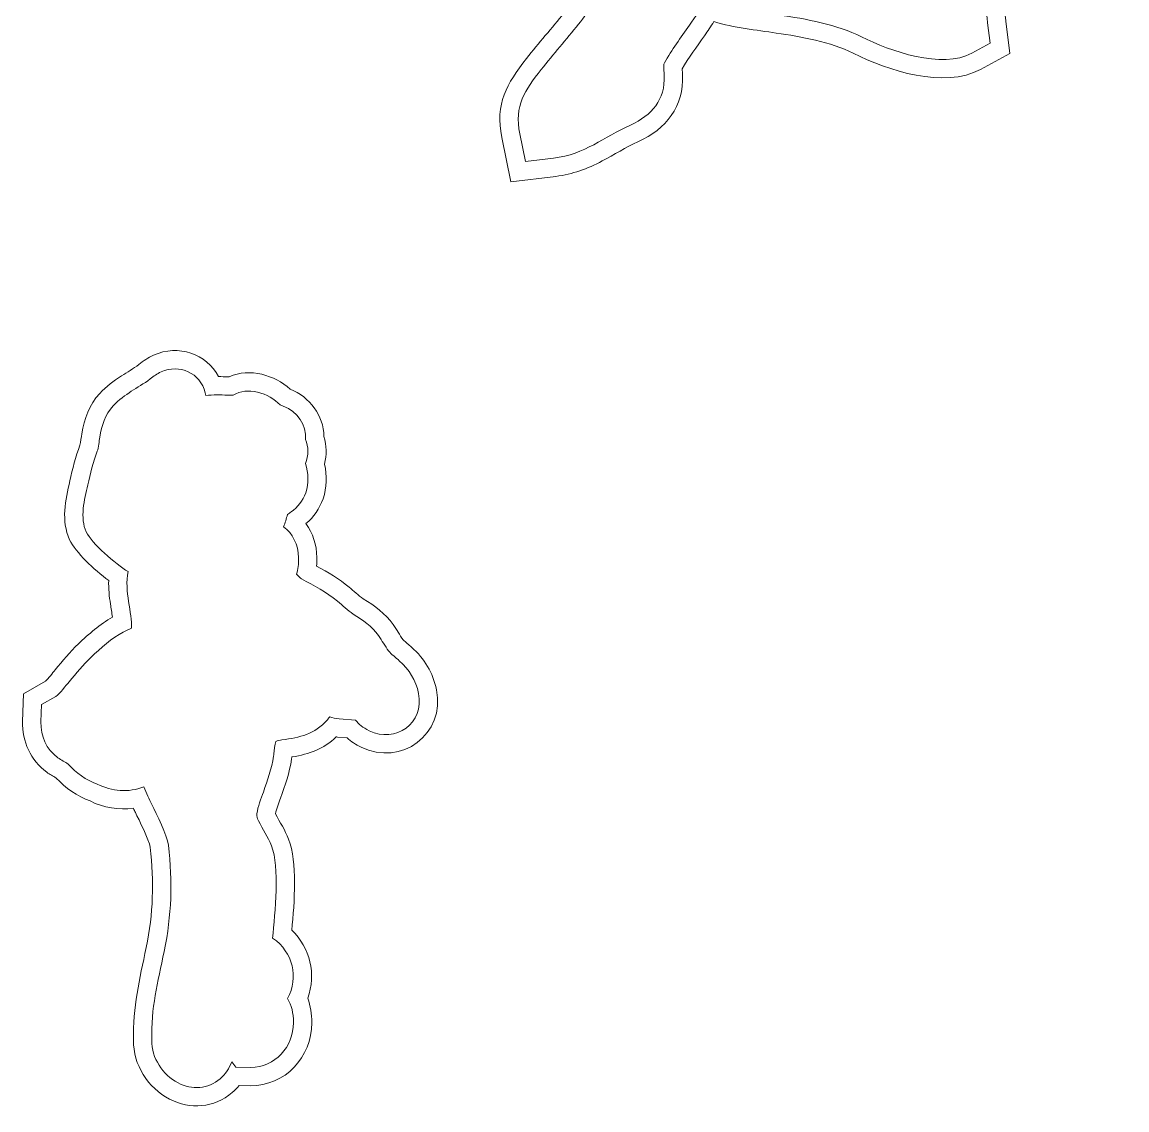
# Model space of a CAD drawing. Header units: millimetres. Extents: x -1956 to 3160, y -604 to 586.
# Drawn here: x -1956.3 to -1775.6, y 8.1 to 186 of the extents above; entities that cross this region are included whole.
import ezdxf

# ---------------------------------------------------------------- set-up
doc = ezdxf.new("R2010")
doc.units = ezdxf.units.MM
doc.header["$MEASUREMENT"] = 0
doc.layers.add('Katman 1', color=7, linetype='Continuous')

msp = doc.modelspace()

# ---------------------------------------------------------------- linework, layer by layer
at = {"layer": 'Katman 1', "color": 22, "lineweight": 20}
for points, knots in [([(-1813.4232, 223.802), (-1813.0292, 222.8691), (-1812.6516, 221.9294), (-1812.2829, 220.9864), (-1812.0045, 220.2741), (-1811.7262, 219.5745), (-1811.5023, 218.8418), (-1811.5023, 218.8418), (-1810.1393, 214.3803), (-1810.1393, 214.3803), (-1810.1393, 214.3803), (-1813.3508, 210.9968), (-1813.3508, 210.9968), (-1813.4945, 210.8454), (-1813.6362, 210.6919), (-1813.7779, 210.5386), (-1813.7779, 210.5386), (-1817.6846, 206.3116), (-1817.6846, 206.3116), (-1817.6846, 206.3116), (-1819.8699, 207.2943), (-1819.8699, 207.2943), (-1820.0357, 207.0624), (-1820.2041, 206.8325), (-1820.3748, 206.6043), (-1820.6377, 206.2529), (-1820.9008, 205.9062), (-1821.1684, 205.5663), (-1821.0072, 205.4532), (-1820.8479, 205.3366), (-1820.6906, 205.2165), (-1819.4217, 204.2478), (-1818.1349, 203.3024), (-1816.8348, 202.3759), (-1816.0756, 201.8348), (-1815.3074, 201.2541), (-1814.5185, 200.7318), (-1814.4365, 200.7585), (-1814.3542, 200.7847), (-1814.2718, 200.8103), (-1814.2718, 200.8103), (-1810.1048, 202.1036), (-1810.1048, 202.1036), (-1810.1048, 202.1036), (-1806.7612, 199.3007), (-1806.7612, 199.3007), (-1806.0109, 198.6717), (-1805.4477, 197.9469), (-1804.7678, 197.3039), (-1804.7678, 197.3039), (-1804.0554, 196.8375), (-1804.0554, 196.8375), (-1804.0554, 196.8375), (-1803.2876, 195.89), (-1803.2876, 195.89), (-1802.8489, 195.4702), (-1801.2598, 194.8497), (-1800.702, 194.6166), (-1800.702, 194.6166), (-1799.8431, 194.2576), (-1799.8431, 194.2576), (-1799.8431, 194.2576), (-1799.0895, 193.711), (-1799.0895, 193.711), (-1796.4302, 191.7821), (-1795.639, 189.3215), (-1795.372, 186.2096), (-1795.372, 186.2096), (-1794.7237, 180.9136), (-1794.7237, 180.9136), (-1794.7237, 180.9136), (-1799.4957, 178.3122), (-1799.4957, 178.3122), (-1805.4429, 175.0701), (-1814.6659, 178.1187), (-1820.3111, 180.9538), (-1824.0634, 182.8382), (-1828.7971, 183.6282), (-1832.9236, 184.2483), (-1836.1731, 184.7366), (-1839.848, 185.0966), (-1843.1088, 186.1269), (-1843.6142, 185.3454), (-1844.1329, 184.5725), (-1844.6644, 183.8083), (-1845.9064, 182.0227), (-1847.2362, 180.256), (-1848.3282, 178.3687), (-1848.305, 178.0558), (-1848.248, 177.7146), (-1848.2374, 177.4166), (-1848.0516, 172.201), (-1850.9254, 168.559), (-1855.5397, 166.4705), (-1857.5573, 165.5573), (-1859.421, 164.3634), (-1861.3772, 163.3335), (-1863.837, 162.0385), (-1866.2191, 161.1533), (-1868.9956, 160.8071), (-1868.9956, 160.8071), (-1876.3527, 159.8899), (-1876.3527, 159.8899), (-1876.3527, 159.8899), (-1877.826, 167.1559), (-1877.826, 167.1559), (-1878.9555, 172.7266), (-1877.0157, 175.8879), (-1873.7661, 180.1002), (-1871.7961, 182.6539), (-1869.6155, 185.0275), (-1867.6116, 187.5509), (-1866.0509, 189.5161), (-1864.9504, 191.6037), (-1863.9276, 193.8848), (-1862.6713, 196.6868), (-1862.3882, 199.7497), (-1861.7498, 202.7224), (-1860.3399, 209.2875), (-1857.4823, 215.1417), (-1854.0798, 220.8818), (-1853.8245, 221.3125), (-1853.5759, 221.7473), (-1853.3342, 222.1858), (-1853.3342, 222.1858), (-1859.9542, 229.6387), (-1859.9542, 229.6387), (-1859.9542, 229.6387), (-1854.7148, 231.466), (-1854.7148, 231.466), (-1856.6739, 235.0243), (-1857.4692, 238.7809), (-1857.9086, 242.9664), (-1858.0486, 244.2997), (-1858.236, 247.8272), (-1858.8553, 248.9425), (-1859.3189, 249.7774), (-1860.1985, 250.7176), (-1860.9223, 251.4688), (-1863.2885, 252.9249), (-1865.1036, 255.3514), (-1866.348, 257.787), (-1866.348, 257.787), (-1875.1556, 275.0261), (-1875.1556, 275.0261), (-1875.1556, 275.0261), (-1859.9489, 270.0758), (-1859.9489, 270.0758), (-1859.9489, 270.0758), (-1859.7026, 271.4386), (-1859.7026, 271.4386), (-1859.7026, 271.4386), (-1855.3792, 270.3319), (-1855.3792, 270.3319), (-1855.3792, 270.3319), (-1854.7777, 272.2199), (-1854.7777, 272.2199), (-1855.2869, 274.8307), (-1854.626, 277.5452), (-1853.2388, 279.8137), (-1853.2388, 279.8137), (-1853.1982, 279.8801), (-1853.1982, 279.8801), (-1853.1982, 279.8801), (-1853.1563, 279.9457), (-1853.1563, 279.9457), (-1851.5146, 282.5174), (-1850.2424, 284.4293), (-1847.5671, 285.8022), (-1845.7478, 287.9802), (-1843.2492, 289.1073), (-1840.3075, 288.8589), (-1838.9098, 288.7408), (-1837.6299, 288.2869), (-1836.3741, 287.7295), (-1836.3741, 287.7295), (-1831.0387, 288.5831), (-1831.0387, 288.5831), (-1831.0387, 288.5831), (-1828.448, 283.2275), (-1828.448, 283.2275), (-1828.3369, 282.9979), (-1828.228, 282.7673), (-1828.1216, 282.5355), (-1826.4913, 282.8355), (-1824.7996, 282.75), (-1823.0511, 282.5894), (-1819.5996, 282.2724), (-1816.9191, 281.3298), (-1814.9334, 278.6621), (-1813.8761, 278.2155), (-1812.896, 277.6237), (-1812.018, 276.8589), (-1809.2471, 274.4453), (-1808.242, 271.0564), (-1808.7441, 267.6049), (-1808.7441, 267.6049), (-1807.8115, 266.5984), (-1807.8115, 266.5984), (-1807.8115, 266.5984), (-1807.952, 263.2686), (-1807.952, 263.2686), (-1807.9729, 262.7724), (-1807.9938, 262.2762), (-1808.0148, 261.78), (-1808.0148, 261.78), (-1808.0641, 260.6099), (-1808.0641, 260.6099), (-1799.1115, 260.6377), (-1788.8906, 259.8365), (-1781.6154, 256.033), (-1776.8745, 253.5544), (-1775.5524, 247.4806), (-1778.9787, 243.3293), (-1779.9878, 242.1068), (-1781.2553, 241.2484), (-1782.6903, 240.6005), (-1783.7766, 240.11), (-1784.9978, 239.681), (-1786.1645, 239.4375), (-1789.3216, 238.7785), (-1792.425, 237.3224), (-1795.3483, 235.989), (-1799.388, 234.1465), (-1803.3776, 232.3546), (-1807.7269, 231.3573), (-1808.0595, 231.281), (-1808.3933, 231.2119), (-1808.7284, 231.15), (-1809.1039, 227.9957), (-1810.7371, 225.3069), (-1813.4232, 223.802)], [0, 0, 0, 0, 0.01298701, 0.01298701, 0.01298701, 0.02597403, 0.02597403, 0.02597403, 0.03896104, 0.03896104, 0.03896104, 0.05194805, 0.05194805, 0.05194805, 0.06493506, 0.06493506, 0.06493506, 0.07792208, 0.07792208, 0.07792208, 0.09090909, 0.09090909, 0.09090909, 0.1038961, 0.1038961, 0.1038961, 0.11688312, 0.11688312, 0.11688312, 0.12987013, 0.12987013, 0.12987013, 0.14285714, 0.14285714, 0.14285714, 0.15584416, 0.15584416, 0.15584416, 0.16883117, 0.16883117, 0.16883117, 0.18181818, 0.18181818, 0.18181818, 0.19480519, 0.19480519, 0.19480519, 0.20779221, 0.20779221, 0.20779221, 0.22077922, 0.22077922, 0.22077922, 0.23376623, 0.23376623, 0.23376623, 0.24675325, 0.24675325, 0.24675325, 0.25974026, 0.25974026, 0.25974026, 0.27272727, 0.27272727, 0.27272727, 0.28571429, 0.28571429, 0.28571429, 0.2987013, 0.2987013, 0.2987013, 0.31168831, 0.31168831, 0.31168831, 0.32467532, 0.32467532, 0.32467532, 0.33766234, 0.33766234, 0.33766234, 0.35064935, 0.35064935, 0.35064935, 0.36363636, 0.36363636, 0.36363636, 0.37662338, 0.37662338, 0.37662338, 0.38961039, 0.38961039, 0.38961039, 0.4025974, 0.4025974, 0.4025974, 0.41558442, 0.41558442, 0.41558442, 0.42857143, 0.42857143, 0.42857143, 0.44155844, 0.44155844, 0.44155844, 0.45454545, 0.45454545, 0.45454545, 0.46753247, 0.46753247, 0.46753247, 0.48051948, 0.48051948, 0.48051948, 0.49350649, 0.49350649, 0.49350649, 0.50649351, 0.50649351, 0.50649351, 0.51948052, 0.51948052, 0.51948052, 0.53246753, 0.53246753, 0.53246753, 0.54545455, 0.54545455, 0.54545455, 0.55844156, 0.55844156, 0.55844156, 0.57142857, 0.57142857, 0.57142857, 0.58441558, 0.58441558, 0.58441558, 0.5974026, 0.5974026, 0.5974026, 0.61038961, 0.61038961, 0.61038961, 0.62337662, 0.62337662, 0.62337662, 0.63636364, 0.63636364, 0.63636364, 0.64935065, 0.64935065, 0.64935065, 0.66233766, 0.66233766, 0.66233766, 0.67532468, 0.67532468, 0.67532468, 0.68831169, 0.68831169, 0.68831169, 0.7012987, 0.7012987, 0.7012987, 0.71428571, 0.71428571, 0.71428571, 0.72727273, 0.72727273, 0.72727273, 0.74025974, 0.74025974, 0.74025974, 0.75324675, 0.75324675, 0.75324675, 0.76623377, 0.76623377, 0.76623377, 0.77922078, 0.77922078, 0.77922078, 0.79220779, 0.79220779, 0.79220779, 0.80519481, 0.80519481, 0.80519481, 0.81818182, 0.81818182, 0.81818182, 0.83116883, 0.83116883, 0.83116883, 0.84415584, 0.84415584, 0.84415584, 0.85714286, 0.85714286, 0.85714286, 0.87012987, 0.87012987, 0.87012987, 0.88311688, 0.88311688, 0.88311688, 0.8961039, 0.8961039, 0.8961039, 0.90909091, 0.90909091, 0.90909091, 0.92207792, 0.92207792, 0.92207792, 0.93506494, 0.93506494, 0.93506494, 0.94805195, 0.94805195, 0.94805195, 0.96103896, 0.96103896, 0.96103896, 0.97402597, 0.97402597, 0.97402597, 0.98701299, 0.98701299, 0.98701299, 1, 1, 1, 1]), ([(-1813.9233, 257.4861), (-1803.5181, 257.8635), (-1791.0187, 257.5639), (-1783.0053, 253.3744), (-1779.9424, 251.7731), (-1779.0791, 247.9206), (-1781.2924, 245.239), (-1782.0052, 244.3754), (-1782.9165, 243.7899), (-1783.9248, 243.3347), (-1784.7752, 242.9507), (-1785.8643, 242.5648), (-1786.7775, 242.3742), (-1790.1709, 241.6659), (-1793.4551, 240.1499), (-1796.5933, 238.7185), (-1800.443, 236.9626), (-1804.2528, 235.2317), (-1808.3974, 234.2814), (-1809.5019, 234.0281), (-1810.6058, 233.8681), (-1811.7206, 233.7913), (-1811.1676, 229.2818), (-1813.5624, 226.0885), (-1817.5134, 225.5868), (-1816.5862, 223.6603), (-1815.7794, 221.6908), (-1815.077, 219.8941), (-1814.8193, 219.2349), (-1814.5812, 218.6521), (-1814.3714, 217.9652), (-1814.3714, 217.9652), (-1813.5195, 215.1768), (-1813.5195, 215.1768), (-1813.5195, 215.1768), (-1815.5267, 213.0621), (-1815.5267, 213.0621), (-1815.6796, 212.901), (-1815.8304, 212.7379), (-1815.9811, 212.5748), (-1815.9811, 212.5748), (-1818.4228, 209.9329), (-1818.4228, 209.9329), (-1818.4228, 209.9329), (-1820.9672, 211.077), (-1820.9672, 211.077), (-1821.5223, 210.1542), (-1822.1317, 209.2639), (-1822.7769, 208.4015), (-1823.8447, 206.9744), (-1824.8421, 205.7041), (-1826.1658, 204.7247), (-1824.8793, 204.315), (-1823.6517, 203.7027), (-1822.511, 202.8319), (-1821.2178, 201.8447), (-1819.9006, 200.8769), (-1818.5759, 199.9328), (-1817.6739, 199.29), (-1816.2902, 198.2536), (-1815.1576, 197.5968), (-1815.1576, 197.5968), (-1814.1184, 197.7095), (-1814.1184, 197.7095), (-1814.1184, 197.7095), (-1814.1114, 197.7028), (-1814.1114, 197.7028), (-1813.8671, 197.7881), (-1813.6239, 197.8702), (-1813.3825, 197.9451), (-1813.3825, 197.9451), (-1810.7782, 198.7534), (-1810.7782, 198.7534), (-1810.7782, 198.7534), (-1808.6884, 197.0016), (-1808.6884, 197.0016), (-1807.9038, 196.3439), (-1807.3244, 195.5653), (-1806.6185, 194.9298), (-1806.6185, 194.9298), (-1806.091, 194.5844), (-1806.091, 194.5844), (-1806.091, 194.5844), (-1805.5989, 193.9772), (-1805.5989, 193.9772), (-1804.8322, 193.0311), (-1802.9668, 192.3116), (-1801.8589, 191.8486), (-1801.8589, 191.8486), (-1801.322, 191.6242), (-1801.322, 191.6242), (-1801.322, 191.6242), (-1800.8509, 191.2825), (-1800.8509, 191.2825), (-1798.905, 189.8711), (-1798.5373, 188.0662), (-1798.3566, 185.9007), (-1798.3566, 185.9007), (-1797.9491, 182.5721), (-1797.9491, 182.5721), (-1797.9491, 182.5721), (-1800.9316, 180.9462), (-1800.9316, 180.9462), (-1805.7952, 178.295), (-1814.2996, 181.2919), (-1818.9647, 183.6347), (-1823.0218, 185.6723), (-1828.0282, 186.5464), (-1832.4778, 187.215), (-1835.8883, 187.7275), (-1841.0169, 188.2038), (-1844.3356, 189.8239), (-1845.2125, 188.3708), (-1846.1383, 186.9432), (-1847.1273, 185.5213), (-1848.5411, 183.4885), (-1850.0214, 181.5249), (-1851.219, 179.3504), (-1851.4648, 178.9043), (-1851.2532, 177.8073), (-1851.2355, 177.3098), (-1851.094, 173.339), (-1853.248, 170.8007), (-1856.7767, 169.2036), (-1861.1902, 167.2059), (-1864.1612, 164.4332), (-1869.3668, 163.7841), (-1869.3668, 163.7841), (-1873.965, 163.2108), (-1873.965, 163.2108), (-1873.965, 163.2108), (-1874.8858, 167.7521), (-1874.8858, 167.7521), (-1875.8274, 172.396), (-1874.0301, 174.8466), (-1871.3908, 178.2678), (-1869.4133, 180.8313), (-1867.2586, 183.1715), (-1865.2623, 185.6852), (-1863.5197, 187.8796), (-1862.3358, 190.1023), (-1861.1902, 192.6574), (-1859.7537, 195.861), (-1859.5373, 198.7373), (-1858.8167, 202.0925), (-1857.475, 208.3401), (-1854.7416, 213.882), (-1851.4991, 219.3521), (-1850.8695, 220.4143), (-1850.2714, 221.5121), (-1849.7151, 222.629), (-1849.7358, 222.6522), (-1849.7565, 222.6755), (-1849.7771, 222.6987), (-1849.7771, 222.6987), (-1854.736, 228.2814), (-1854.736, 228.2814), (-1854.736, 228.2814), (-1849.997, 229.9342), (-1849.997, 229.9342), (-1850.3064, 230.251), (-1850.5981, 230.6001), (-1850.8693, 230.9801), (-1853.5686, 234.7635), (-1854.4502, 238.7572), (-1854.925, 243.2796), (-1855.131, 245.2418), (-1855.2742, 248.6732), (-1856.2326, 250.399), (-1856.8732, 251.5526), (-1858.0262, 252.789), (-1859.051, 253.8495), (-1861.0913, 254.9725), (-1862.6666, 257.175), (-1863.6765, 259.1519), (-1863.6765, 259.1519), (-1869.1812, 269.9263), (-1869.1812, 269.9263), (-1869.1812, 269.9263), (-1857.6763, 266.1811), (-1857.6763, 266.1811), (-1857.6535, 266.1737), (-1857.6309, 266.1663), (-1857.6082, 266.1587), (-1857.6082, 266.1587), (-1857.3237, 267.7329), (-1857.3237, 267.7329), (-1857.3237, 267.7329), (-1853.5686, 266.7717), (-1853.5686, 266.7717), (-1853.1851, 267.6413), (-1852.8132, 268.5032), (-1852.5428, 269.352), (-1852.5428, 269.352), (-1851.6609, 272.1204), (-1851.6609, 272.1204), (-1852.2731, 274.0412), (-1851.889, 276.2698), (-1850.6794, 278.2486), (-1850.6794, 278.2486), (-1850.6539, 278.2903), (-1850.6539, 278.2903), (-1850.6539, 278.2903), (-1850.6276, 278.3315), (-1850.6276, 278.3315), (-1849.2101, 280.5518), (-1848.1838, 282.2878), (-1845.6323, 283.4004), (-1844.4348, 285.0932), (-1842.7843, 286.0574), (-1840.56, 285.8695), (-1839.2687, 285.7605), (-1837.9835, 285.184), (-1836.7962, 284.6209), (-1836.6726, 284.6402), (-1836.5483, 284.6635), (-1836.4395, 284.6809), (-1836.4395, 284.6809), (-1832.7678, 285.2683), (-1832.7678, 285.2683), (-1832.7678, 285.2683), (-1831.1486, 281.9211), (-1831.1486, 281.9211), (-1830.6455, 280.881), (-1830.1868, 279.8118), (-1829.8263, 278.7121), (-1827.8756, 279.9643), (-1825.555, 279.8068), (-1823.3255, 279.602), (-1819.922, 279.2894), (-1818.2017, 278.3787), (-1816.8849, 276.1896), (-1815.8395, 275.8512), (-1814.8562, 275.3526), (-1813.9884, 274.5967), (-1811.633, 272.5451), (-1811.1687, 269.5854), (-1812.0025, 266.7077), (-1812.0025, 266.7077), (-1810.8615, 265.4762), (-1810.8615, 265.4762), (-1810.8615, 265.4762), (-1810.9493, 263.3951), (-1810.9493, 263.3951), (-1810.9703, 262.8989), (-1810.9912, 262.4027), (-1811.0121, 261.9065), (-1811.0121, 261.9065), (-1811.115, 259.4682), (-1811.115, 259.4682), (-1811.115, 259.4682), (-1813.1005, 258.0492), (-1813.1005, 258.0492), (-1813.366, 257.8595), (-1813.6423, 257.6726), (-1813.9233, 257.4861)], [0, 0, 0, 0, 0.01176471, 0.01176471, 0.01176471, 0.02352941, 0.02352941, 0.02352941, 0.03529412, 0.03529412, 0.03529412, 0.04705882, 0.04705882, 0.04705882, 0.05882353, 0.05882353, 0.05882353, 0.07058824, 0.07058824, 0.07058824, 0.08235294, 0.08235294, 0.08235294, 0.09411765, 0.09411765, 0.09411765, 0.10588235, 0.10588235, 0.10588235, 0.11764706, 0.11764706, 0.11764706, 0.12941176, 0.12941176, 0.12941176, 0.14117647, 0.14117647, 0.14117647, 0.15294118, 0.15294118, 0.15294118, 0.16470588, 0.16470588, 0.16470588, 0.17647059, 0.17647059, 0.17647059, 0.18823529, 0.18823529, 0.18823529, 0.2, 0.2, 0.2, 0.21176471, 0.21176471, 0.21176471, 0.22352941, 0.22352941, 0.22352941, 0.23529412, 0.23529412, 0.23529412, 0.24705882, 0.24705882, 0.24705882, 0.25882353, 0.25882353, 0.25882353, 0.27058824, 0.27058824, 0.27058824, 0.28235294, 0.28235294, 0.28235294, 0.29411765, 0.29411765, 0.29411765, 0.30588235, 0.30588235, 0.30588235, 0.31764706, 0.31764706, 0.31764706, 0.32941176, 0.32941176, 0.32941176, 0.34117647, 0.34117647, 0.34117647, 0.35294118, 0.35294118, 0.35294118, 0.36470588, 0.36470588, 0.36470588, 0.37647059, 0.37647059, 0.37647059, 0.38823529, 0.38823529, 0.38823529, 0.4, 0.4, 0.4, 0.41176471, 0.41176471, 0.41176471, 0.42352941, 0.42352941, 0.42352941, 0.43529412, 0.43529412, 0.43529412, 0.44705882, 0.44705882, 0.44705882, 0.45882353, 0.45882353, 0.45882353, 0.47058824, 0.47058824, 0.47058824, 0.48235294, 0.48235294, 0.48235294, 0.49411765, 0.49411765, 0.49411765, 0.50588235, 0.50588235, 0.50588235, 0.51764706, 0.51764706, 0.51764706, 0.52941176, 0.52941176, 0.52941176, 0.54117647, 0.54117647, 0.54117647, 0.55294118, 0.55294118, 0.55294118, 0.56470588, 0.56470588, 0.56470588, 0.57647059, 0.57647059, 0.57647059, 0.58823529, 0.58823529, 0.58823529, 0.6, 0.6, 0.6, 0.61176471, 0.61176471, 0.61176471, 0.62352941, 0.62352941, 0.62352941, 0.63529412, 0.63529412, 0.63529412, 0.64705882, 0.64705882, 0.64705882, 0.65882353, 0.65882353, 0.65882353, 0.67058824, 0.67058824, 0.67058824, 0.68235294, 0.68235294, 0.68235294, 0.69411765, 0.69411765, 0.69411765, 0.70588235, 0.70588235, 0.70588235, 0.71764706, 0.71764706, 0.71764706, 0.72941176, 0.72941176, 0.72941176, 0.74117647, 0.74117647, 0.74117647, 0.75294118, 0.75294118, 0.75294118, 0.76470588, 0.76470588, 0.76470588, 0.77647059, 0.77647059, 0.77647059, 0.78823529, 0.78823529, 0.78823529, 0.8, 0.8, 0.8, 0.81176471, 0.81176471, 0.81176471, 0.82352941, 0.82352941, 0.82352941, 0.83529412, 0.83529412, 0.83529412, 0.84705882, 0.84705882, 0.84705882, 0.85882353, 0.85882353, 0.85882353, 0.87058824, 0.87058824, 0.87058824, 0.88235294, 0.88235294, 0.88235294, 0.89411765, 0.89411765, 0.89411765, 0.90588235, 0.90588235, 0.90588235, 0.91764706, 0.91764706, 0.91764706, 0.92941176, 0.92941176, 0.92941176, 0.94117647, 0.94117647, 0.94117647, 0.95294118, 0.95294118, 0.95294118, 0.96470588, 0.96470588, 0.96470588, 0.97647059, 0.97647059, 0.97647059, 0.98823529, 0.98823529, 0.98823529, 1, 1, 1, 1]), ([(-1945.1708, 58.6311), (-1947.2861, 59.3689), (-1949.2011, 60.7815), (-1950.7481, 62.3865), (-1951.2165, 62.6993), (-1951.7793, 62.952), (-1952.2674, 63.3203), (-1954.9273, 65.3277), (-1956.3024, 68.3334), (-1956.2163, 71.6506), (-1956.2163, 71.6506), (-1956.099, 76.1691), (-1956.099, 76.1691), (-1956.099, 76.1691), (-1952.49, 78.2176), (-1952.49, 78.2176), (-1951.9741, 78.6799), (-1951.3147, 79.5605), (-1950.8917, 80.0646), (-1949.6661, 81.5251), (-1948.4795, 83.0073), (-1947.0946, 84.3248), (-1945.4211, 85.9166), (-1943.5379, 87.5633), (-1941.5128, 88.7155), (-1941.614, 89.4513), (-1941.7584, 90.2055), (-1941.8466, 90.8105), (-1942.0345, 92.0994), (-1942.1728, 93.3971), (-1942.1352, 94.6925), (-1944.5456, 96.4928), (-1947.5405, 99.275), (-1948.5271, 101.3704), (-1949.9637, 104.4216), (-1949.2121, 107.8757), (-1948.4867, 111.0007), (-1948.0352, 112.9458), (-1947.5558, 114.9658), (-1946.8367, 116.8321), (-1946.6884, 117.3483), (-1946.637, 118.1327), (-1946.5416, 118.6725), (-1946.102, 121.1594), (-1945.3538, 123.4103), (-1943.6017, 125.3002), (-1942.5313, 126.4548), (-1941.3631, 127.3372), (-1940.0412, 128.1777), (-1939.0907, 128.782), (-1938.1043, 129.3439), (-1937.216, 130.0394), (-1936.4626, 130.6292), (-1935.6694, 131.1555), (-1934.7958, 131.5514), (-1930.762, 133.3791), (-1926.1176, 131.7679), (-1924.145, 128.0468), (-1923.6568, 128.0447), (-1923.165, 128.0354), (-1922.6587, 128.0357), (-1922.6587, 128.0357), (-1922.4363, 128.0358), (-1922.4363, 128.0358), (-1920.7442, 128.7596), (-1918.8713, 128.8779), (-1917.0663, 128.4239), (-1915.3494, 127.9921), (-1913.7572, 127.1904), (-1912.4509, 126.0078), (-1909.2207, 124.7126), (-1906.9754, 121.7075), (-1906.9194, 118.2443), (-1906.4623, 116.7769), (-1906.4338, 115.2229), (-1906.8266, 113.7443), (-1906.4007, 111.8476), (-1906.41, 109.9206), (-1907.0732, 108.0404), (-1907.6389, 106.4366), (-1908.597, 105.0899), (-1909.8622, 104.0001), (-1908.7161, 102.4232), (-1908.1179, 100.5067), (-1908.0691, 98.4827), (-1908.0575, 98.0028), (-1908.0699, 97.5262), (-1908.1105, 97.0533), (-1906.2496, 96.0548), (-1904.4379, 94.9721), (-1902.8047, 93.619), (-1902.037, 92.983), (-1901.2976, 92.2817), (-1900.4864, 91.7014), (-1898.5806, 90.5633), (-1896.9325, 89.2791), (-1895.5929, 87.4782), (-1894.9943, 86.6735), (-1894.5371, 85.7688), (-1893.9498, 84.9945), (-1893.6321, 84.6213), (-1892.9676, 84.1566), (-1892.5726, 83.7954), (-1890.4699, 81.8724), (-1889.0896, 79.6275), (-1888.5017, 76.8238), (-1886.9754, 69.5462), (-1894.2902, 64.2252), (-1900.8519, 67.4341), (-1901.7248, 67.861), (-1902.4633, 68.3499), (-1903.1346, 68.9612), (-1903.1346, 68.9612), (-1904.6919, 69.0944), (-1904.6919, 69.0944), (-1904.7598, 69.1002), (-1904.8276, 69.1068), (-1904.8953, 69.114), (-1907.0372, 67.0542), (-1909.2981, 66.3323), (-1912.1522, 65.8409), (-1912.1522, 65.8409), (-1912.1546, 65.8109), (-1912.1546, 65.8109), (-1912.1546, 65.8109), (-1912.2074, 65.4872), (-1912.2074, 65.4872), (-1912.5686, 63.2706), (-1913.2545, 61.1888), (-1914.0051, 59.0806), (-1914.2658, 58.3485), (-1914.6619, 57.3762), (-1914.8448, 56.5523), (-1914.1126, 55.1435), (-1913.2952, 53.8977), (-1912.7033, 52.3816), (-1911.2381, 48.6283), (-1911.7397, 42.097), (-1912.1741, 37.4935), (-1909.166, 34.5654), (-1908.1341, 30.3175), (-1909.5792, 26.3547), (-1909.0962, 25.0902), (-1908.8941, 23.7963), (-1908.9009, 22.3483), (-1908.9273, 16.7576), (-1913.2729, 11.9878), (-1918.9789, 12.0601), (-1918.9789, 12.0601), (-1920.8026, 12.0833), (-1920.8026, 12.0833), (-1921.1416, 11.6694), (-1921.5179, 11.2827), (-1921.9322, 10.9264), (-1924.8287, 8.436), (-1928.8355, 8.101), (-1932.1888, 9.8642), (-1935.6372, 11.6774), (-1938.1959, 15.5276), (-1938.0554, 19.4836), (-1938.2246, 24.8819), (-1937.0774, 29.4283), (-1936.0017, 34.6444), (-1934.8367, 40.2928), (-1934.7095, 45.346), (-1935.3559, 51.0683), (-1935.4958, 52.2426), (-1937.2105, 55.5803), (-1937.7688, 56.76), (-1937.8751, 56.9845), (-1937.9817, 57.2088), (-1938.0881, 57.4332), (-1940.4961, 57.1175), (-1942.9314, 57.5173), (-1945.1708, 58.6311)], [0, 0, 0, 0, 0.01724138, 0.01724138, 0.01724138, 0.03448276, 0.03448276, 0.03448276, 0.05172414, 0.05172414, 0.05172414, 0.06896552, 0.06896552, 0.06896552, 0.0862069, 0.0862069, 0.0862069, 0.10344828, 0.10344828, 0.10344828, 0.12068966, 0.12068966, 0.12068966, 0.13793103, 0.13793103, 0.13793103, 0.15517241, 0.15517241, 0.15517241, 0.17241379, 0.17241379, 0.17241379, 0.18965517, 0.18965517, 0.18965517, 0.20689655, 0.20689655, 0.20689655, 0.22413793, 0.22413793, 0.22413793, 0.24137931, 0.24137931, 0.24137931, 0.25862069, 0.25862069, 0.25862069, 0.27586207, 0.27586207, 0.27586207, 0.29310345, 0.29310345, 0.29310345, 0.31034483, 0.31034483, 0.31034483, 0.32758621, 0.32758621, 0.32758621, 0.34482759, 0.34482759, 0.34482759, 0.36206897, 0.36206897, 0.36206897, 0.37931034, 0.37931034, 0.37931034, 0.39655172, 0.39655172, 0.39655172, 0.4137931, 0.4137931, 0.4137931, 0.43103448, 0.43103448, 0.43103448, 0.44827586, 0.44827586, 0.44827586, 0.46551724, 0.46551724, 0.46551724, 0.48275862, 0.48275862, 0.48275862, 0.5, 0.5, 0.5, 0.51724138, 0.51724138, 0.51724138, 0.53448276, 0.53448276, 0.53448276, 0.55172414, 0.55172414, 0.55172414, 0.56896552, 0.56896552, 0.56896552, 0.5862069, 0.5862069, 0.5862069, 0.60344828, 0.60344828, 0.60344828, 0.62068966, 0.62068966, 0.62068966, 0.63793103, 0.63793103, 0.63793103, 0.65517241, 0.65517241, 0.65517241, 0.67241379, 0.67241379, 0.67241379, 0.68965517, 0.68965517, 0.68965517, 0.70689655, 0.70689655, 0.70689655, 0.72413793, 0.72413793, 0.72413793, 0.74137931, 0.74137931, 0.74137931, 0.75862069, 0.75862069, 0.75862069, 0.77586207, 0.77586207, 0.77586207, 0.79310345, 0.79310345, 0.79310345, 0.81034483, 0.81034483, 0.81034483, 0.82758621, 0.82758621, 0.82758621, 0.84482759, 0.84482759, 0.84482759, 0.86206897, 0.86206897, 0.86206897, 0.87931034, 0.87931034, 0.87931034, 0.89655172, 0.89655172, 0.89655172, 0.9137931, 0.9137931, 0.9137931, 0.93103448, 0.93103448, 0.93103448, 0.94827586, 0.94827586, 0.94827586, 0.96551724, 0.96551724, 0.96551724, 0.98275862, 0.98275862, 0.98275862, 1, 1, 1, 1]), ([(-1936.3961, 60.9212), (-1938.9211, 59.9994), (-1941.5858, 60.1417), (-1944.0063, 61.4046), (-1945.8167, 61.9866), (-1947.4771, 63.2835), (-1948.7348, 64.6227), (-1948.7348, 64.6227), (-1948.7712, 64.6615), (-1948.7712, 64.6615), (-1949.2526, 65.0229), (-1949.9164, 65.3045), (-1950.4602, 65.7149), (-1952.3455, 67.1377), (-1953.2786, 69.2119), (-1953.2173, 71.5728), (-1953.2173, 71.5728), (-1953.144, 74.3968), (-1953.144, 74.3968), (-1953.144, 74.3968), (-1950.7792, 75.7391), (-1950.7792, 75.7391), (-1950.1152, 76.2526), (-1949.1288, 77.4984), (-1948.5936, 78.1362), (-1947.4556, 79.4923), (-1946.309, 80.9316), (-1945.0269, 82.1511), (-1943.4917, 83.6115), (-1941.6011, 85.2718), (-1939.7405, 86.2675), (-1939.3282, 86.4881), (-1938.8626, 86.6967), (-1938.4079, 86.9092), (-1938.2806, 89.3124), (-1939.6016, 92.9843), (-1938.9692, 96.1472), (-1941.0135, 97.4246), (-1944.9157, 100.7429), (-1945.8129, 102.6483), (-1946.8684, 104.8902), (-1946.1034, 108.0001), (-1945.5644, 110.3224), (-1945.158, 112.073), (-1944.6565, 114.1725), (-1944.0018, 115.845), (-1943.8005, 116.4556), (-1943.7031, 117.4957), (-1943.5874, 118.1503), (-1943.2553, 120.0292), (-1942.736, 121.8214), (-1941.4017, 123.2606), (-1939.4692, 125.3452), (-1937.4255, 126.0651), (-1935.3665, 127.6773), (-1934.8048, 128.1171), (-1934.2092, 128.5236), (-1933.5576, 128.8188), (-1930.59, 130.1635), (-1927.1084, 128.6664), (-1926.3365, 125.4148), (-1926.2986, 125.2553), (-1926.2689, 125.0973), (-1926.2469, 124.9408), (-1925.0225, 125.1131), (-1923.9025, 125.0349), (-1922.6567, 125.0357), (-1922.6567, 125.0357), (-1921.7464, 125.0363), (-1921.7464, 125.0363), (-1920.6134, 125.6712), (-1919.2417, 125.8776), (-1917.7981, 125.5145), (-1916.2944, 125.1363), (-1915.0273, 124.4116), (-1914.0829, 123.4101), (-1913.9155, 123.3561), (-1913.7467, 123.2949), (-1913.5764, 123.2269), (-1911.242, 122.295), (-1909.7703, 120.1536), (-1909.9301, 117.7608), (-1909.4401, 116.5545), (-1909.4057, 115.1635), (-1909.9533, 113.8443), (-1909.4823, 112.2814), (-1909.3314, 110.657), (-1909.9024, 109.0383), (-1910.3596, 107.742), (-1911.1828, 106.7181), (-1912.2785, 105.9073), (-1912.4706, 105.7652), (-1912.6855, 105.6334), (-1912.887, 105.4973), (-1913.0627, 104.8173), (-1913.2706, 104.1417), (-1913.5177, 103.4831), (-1912.0586, 102.384), (-1911.1219, 100.6391), (-1911.0682, 98.4104), (-1911.0441, 97.4134), (-1911.1504, 96.5437), (-1911.3968, 95.7348), (-1911.1054, 95.4189), (-1910.8043, 95.1183), (-1910.5691, 94.9577), (-1908.542, 93.9059), (-1906.4829, 92.7706), (-1904.7187, 91.3089), (-1903.8153, 90.5605), (-1903.0847, 89.8578), (-1902.1216, 89.1834), (-1900.5243, 88.2388), (-1899.1233, 87.198), (-1898, 85.6877), (-1897.3945, 84.8738), (-1896.9435, 83.9772), (-1896.3325, 83.172), (-1895.93, 82.6416), (-1895.1012, 82.0425), (-1894.5972, 81.5816), (-1892.964, 80.0879), (-1891.8983, 78.4042), (-1891.4378, 76.2081), (-1890.4207, 71.3584), (-1895.2206, 68.0198), (-1899.5339, 70.1291), (-1900.6026, 70.6518), (-1901.2066, 71.1967), (-1901.7586, 71.8544), (-1901.7586, 71.8544), (-1904.4361, 72.0835), (-1904.4361, 72.0835), (-1904.9828, 72.1303), (-1905.492, 72.24), (-1905.962, 72.4046), (-1906.0294, 72.3227), (-1906.0951, 72.242), (-1906.1588, 72.1627), (-1906.1588, 72.1627), (-1906.2367, 72.0609), (-1906.2367, 72.0609), (-1906.2367, 72.0609), (-1906.3489, 71.9332), (-1906.3489, 71.9332), (-1908.514, 69.4682), (-1910.7868, 69.0637), (-1913.8016, 68.6164), (-1914.0188, 68.5841), (-1914.5344, 68.4913), (-1914.7803, 68.3689), (-1914.9808, 67.936), (-1915.0876, 66.7735), (-1915.1192, 66.3754), (-1915.1192, 66.3754), (-1915.1354, 66.1716), (-1915.1354, 66.1716), (-1915.1354, 66.1716), (-1915.1683, 65.9697), (-1915.1683, 65.9697), (-1915.5001, 63.9278), (-1916.1406, 62.0268), (-1916.8313, 60.0869), (-1917.2105, 59.0219), (-1917.7376, 57.6809), (-1917.889, 56.5629), (-1917.9548, 56.0773), (-1917.8403, 55.8228), (-1917.6219, 55.3928), (-1916.9008, 53.9727), (-1916.0985, 52.8289), (-1915.4979, 51.2906), (-1914.1513, 47.8411), (-1914.9146, 40.3588), (-1915.3107, 36.2105), (-1911.9215, 33.8121), (-1911.0101, 29.8179), (-1912.8716, 26.3223), (-1912.237, 25.1906), (-1911.8929, 24.0462), (-1911.9009, 22.3625), (-1911.9193, 18.4581), (-1914.8868, 15.0086), (-1918.9408, 15.0599), (-1918.9408, 15.0599), (-1921.3532, 15.0905), (-1921.3532, 15.0905), (-1921.3532, 15.0905), (-1922.01, 15.9384), (-1922.01, 15.9384), (-1922.401, 14.9055), (-1923.0003, 13.9645), (-1923.8881, 13.2012), (-1925.8551, 11.5099), (-1928.5312, 11.3305), (-1930.7926, 12.5195), (-1933.2409, 13.8069), (-1935.1995, 16.6392), (-1935.0533, 19.4691), (-1935.2393, 24.8059), (-1934.1232, 28.8998), (-1933.0635, 34.0384), (-1931.8224, 40.0559), (-1931.6827, 45.2775), (-1932.3749, 51.4052), (-1932.5577, 53.0232), (-1934.3303, 56.5074), (-1935.0572, 58.0433), (-1935.4749, 58.9259), (-1935.9459, 59.9011), (-1936.3961, 60.9212)], [0, 0, 0, 0, 0.01428571, 0.01428571, 0.01428571, 0.02857143, 0.02857143, 0.02857143, 0.04285714, 0.04285714, 0.04285714, 0.05714286, 0.05714286, 0.05714286, 0.07142857, 0.07142857, 0.07142857, 0.08571429, 0.08571429, 0.08571429, 0.1, 0.1, 0.1, 0.11428571, 0.11428571, 0.11428571, 0.12857143, 0.12857143, 0.12857143, 0.14285714, 0.14285714, 0.14285714, 0.15714286, 0.15714286, 0.15714286, 0.17142857, 0.17142857, 0.17142857, 0.18571429, 0.18571429, 0.18571429, 0.2, 0.2, 0.2, 0.21428571, 0.21428571, 0.21428571, 0.22857143, 0.22857143, 0.22857143, 0.24285714, 0.24285714, 0.24285714, 0.25714286, 0.25714286, 0.25714286, 0.27142857, 0.27142857, 0.27142857, 0.28571429, 0.28571429, 0.28571429, 0.3, 0.3, 0.3, 0.31428571, 0.31428571, 0.31428571, 0.32857143, 0.32857143, 0.32857143, 0.34285714, 0.34285714, 0.34285714, 0.35714286, 0.35714286, 0.35714286, 0.37142857, 0.37142857, 0.37142857, 0.38571429, 0.38571429, 0.38571429, 0.4, 0.4, 0.4, 0.41428571, 0.41428571, 0.41428571, 0.42857143, 0.42857143, 0.42857143, 0.44285714, 0.44285714, 0.44285714, 0.45714286, 0.45714286, 0.45714286, 0.47142857, 0.47142857, 0.47142857, 0.48571429, 0.48571429, 0.48571429, 0.5, 0.5, 0.5, 0.51428571, 0.51428571, 0.51428571, 0.52857143, 0.52857143, 0.52857143, 0.54285714, 0.54285714, 0.54285714, 0.55714286, 0.55714286, 0.55714286, 0.57142857, 0.57142857, 0.57142857, 0.58571429, 0.58571429, 0.58571429, 0.6, 0.6, 0.6, 0.61428571, 0.61428571, 0.61428571, 0.62857143, 0.62857143, 0.62857143, 0.64285714, 0.64285714, 0.64285714, 0.65714286, 0.65714286, 0.65714286, 0.67142857, 0.67142857, 0.67142857, 0.68571429, 0.68571429, 0.68571429, 0.7, 0.7, 0.7, 0.71428571, 0.71428571, 0.71428571, 0.72857143, 0.72857143, 0.72857143, 0.74285714, 0.74285714, 0.74285714, 0.75714286, 0.75714286, 0.75714286, 0.77142857, 0.77142857, 0.77142857, 0.78571429, 0.78571429, 0.78571429, 0.8, 0.8, 0.8, 0.81428571, 0.81428571, 0.81428571, 0.82857143, 0.82857143, 0.82857143, 0.84285714, 0.84285714, 0.84285714, 0.85714286, 0.85714286, 0.85714286, 0.87142857, 0.87142857, 0.87142857, 0.88571429, 0.88571429, 0.88571429, 0.9, 0.9, 0.9, 0.91428571, 0.91428571, 0.91428571, 0.92857143, 0.92857143, 0.92857143, 0.94285714, 0.94285714, 0.94285714, 0.95714286, 0.95714286, 0.95714286, 0.97142857, 0.97142857, 0.97142857, 0.98571429, 0.98571429, 0.98571429, 1, 1, 1, 1])]:
    msp.add_open_spline(points, degree=3, knots=knots, dxfattribs=at)

doc.saveas('drawing.dxf')
